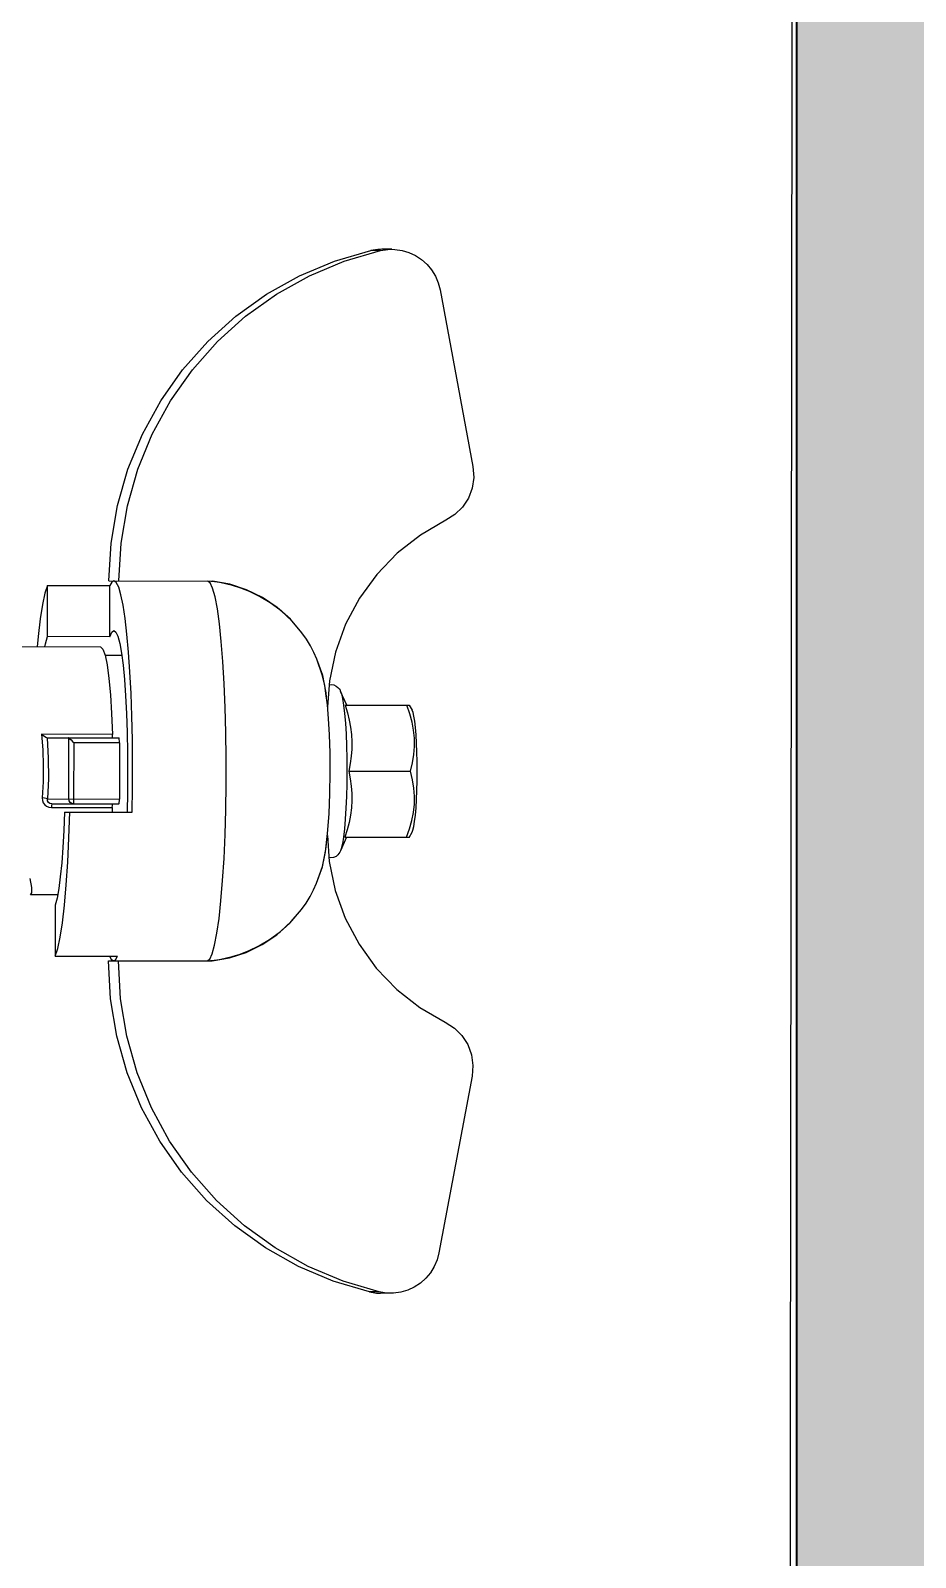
# Model space of a CAD drawing. Header units: millimetres. Extents: x 898 to 1196, y 229 to 443.
# Drawn here: x 1107.4607 to 1107.4956, y 400.0196 to 400.0798 of the extents above; entities that cross this region are included whole.
import ezdxf

# ---------------------------------------------------------------- set-up
doc = ezdxf.new("R2010")
doc.units = ezdxf.units.MM
for name, color, linetype, lineweight in [('alim', 5, 'Continuous', 5), ('CHAUFFAGE', 4, 'Continuous', 5), ('p hachure', 253, 'Continuous', 15), ('p mur', 7, 'Continuous', 40)]:
    doc.layers.add(name, color=color, linetype=linetype, lineweight=lineweight)

# ---------------------------------------------------------------- blocks, each defined once
blk = doc.blocks.new('c ef ecs')
at = {"layer": 'alim', "color": 1, "lineweight": -3}
for p, q in [((-303.567821, 72.757854), (-303.567821, 72.761339)), ((-303.569501, 72.760156), (-303.568927, 72.760245)), ((-303.568927, 72.760245), (-303.568233, 72.760324)), ((-303.568233, 72.760324), (-303.567821, 72.76036)), ((-303.558334, 72.76056), (-303.558687, 72.760619)), ((-303.558124, 72.760555), (-303.558334, 72.76056)), ((-303.558055, 72.760607), (-303.558124, 72.760555)), ((-303.558055, 72.759541), (-303.558055, 72.760607)), ((-303.570247, 72.759959), (-303.569944, 72.76006)), ((-303.570247, 72.759959), (-303.570247, 72.757498)), ((-303.568228, 72.759959), (-303.570247, 72.759959)), ((-303.569944, 72.76006), (-303.569501, 72.760156)), ((-303.567951, 72.760031), (-303.568228, 72.759959)), ((-303.568228, 72.757498), (-303.568228, 72.759959)), ((-303.567821, 72.760054), (-303.567951, 72.760031)), ((-303.564378, 72.75739), (-303.564378, 72.760189)), ((-303.564329, 72.760128), (-303.564378, 72.760189)), ((-303.564378, 72.760189), (-303.563761, 72.760136)), ((-303.564286, 72.760068), (-303.564329, 72.760128)), ((-303.564254, 72.760013), (-303.564286, 72.760068)), ((-303.56424, 72.75997), (-303.564254, 72.760013)), ((-303.56424, 72.75997), (-303.56424, 72.757371)), ((-303.56424, 72.759967), (-303.563442, 72.759917)), ((-303.563761, 72.760136), (-303.563132, 72.760113)), ((-303.563442, 72.759917), (-303.562633, 72.759911)), ((-303.563132, 72.760113), (-303.562499, 72.760118)), ((-303.562633, 72.759911), (-303.561831, 72.75995)), ((-303.562499, 72.760118), (-303.561874, 72.760153)), ((-303.561865, 72.760068), (-303.561874, 72.760153)), ((-303.561874, 72.760153), (-303.561765, 72.760145)), ((-303.56185, 72.759996), (-303.561865, 72.760068)), ((-303.561831, 72.75995), (-303.56185, 72.759996)), ((-303.561831, 72.75995), (-303.561831, 72.757109)), ((-303.561751, 72.759945), (-303.561831, 72.75995)), ((-303.561765, 72.760145), (-303.561675, 72.76011)), ((-303.56169, 72.759908), (-303.561751, 72.759945)), ((-303.56165, 72.759848), (-303.56169, 72.759908)), ((-303.561675, 72.76011), (-303.561603, 72.760055)), ((-303.561636, 72.75977), (-303.56165, 72.759848)), ((-303.561636, 72.75977), (-303.561619, 72.759778)), ((-303.561636, 72.75977), (-303.561636, 72.757375)), ((-303.561619, 72.759778), (-303.56157, 72.759784)), ((-303.561603, 72.760055), (-303.561547, 72.759981)), ((-303.56157, 72.759784), (-303.561498, 72.759788)), ((-303.561547, 72.759981), (-303.561511, 72.759889)), ((-303.561511, 72.759889), (-303.561498, 72.759788)), ((-303.561498, 72.759788), (-303.561498, 72.75739)), ((-303.557925, 72.759564), (-303.557648, 72.759636)), ((-303.557648, 72.759636), (-303.555629, 72.759636)), ((-303.555629, 72.759636), (-303.555932, 72.759535)), ((-303.555629, 72.759636), (-303.555629, 72.757174)), ((-303.56424, 72.759115), (-303.56424, 72.75912)), ((-303.564238, 72.759109), (-303.56424, 72.759115)), ((-303.564234, 72.759104), (-303.564238, 72.759109)), ((-303.564234, 72.759104), (-303.564203, 72.759065)), ((-303.561831, 72.759104), (-303.564234, 72.759104)), ((-303.564203, 72.759065), (-303.564156, 72.759014)), ((-303.564156, 72.759014), (-303.564101, 72.758958)), ((-303.561756, 72.75909), (-303.561831, 72.759104)), ((-303.561693, 72.75905), (-303.561756, 72.75909)), ((-303.56165, 72.75899), (-303.561693, 72.75905)), ((-303.56131, 72.759271), (-303.560593, 72.759299)), ((-303.56131, 72.759271), (-303.56131, 72.756608)), ((-303.560295, 72.7591), (-303.56131, 72.75907)), ((-303.560593, 72.759299), (-303.55992, 72.759336)), ((-303.559333, 72.759144), (-303.560295, 72.7591)), ((-303.55992, 72.759336), (-303.559306, 72.759382)), ((-303.558443, 72.759202), (-303.559333, 72.759144)), ((-303.559306, 72.759382), (-303.558762, 72.759436)), ((-303.558762, 72.759436), (-303.558299, 72.759497)), ((-303.557643, 72.759271), (-303.558443, 72.759202)), ((-303.558299, 72.759497), (-303.557925, 72.759564)), ((-303.556949, 72.75935), (-303.557643, 72.759271)), ((-303.556375, 72.759439), (-303.556949, 72.75935)), ((-303.555932, 72.759535), (-303.556375, 72.759439)), ((-303.564101, 72.758958), (-303.564045, 72.758901)), ((-303.564045, 72.757109), (-303.564045, 72.758901)), ((-303.561831, 72.758901), (-303.564045, 72.758901)), ((-303.561756, 72.758902), (-303.561831, 72.758901)), ((-303.561693, 72.758906), (-303.561756, 72.758902)), ((-303.561651, 72.758913), (-303.561693, 72.758906)), ((-303.561636, 72.75892), (-303.561651, 72.758913)), ((-303.561636, 72.75892), (-303.56165, 72.75899)), ((-303.567821, 72.757854), (-303.567741, 72.757766)), ((-303.573396, 72.757198), (-303.574835, 72.756787)), ((-303.57192, 72.757447), (-303.573396, 72.757198)), ((-303.570426, 72.75753), (-303.57192, 72.757447)), ((-303.570426, 72.75753), (-303.570426, 72.753448)), ((-303.570426, 72.757336), (-303.570381, 72.757417)), ((-303.570365, 72.757241), (-303.570426, 72.757336)), ((-303.570381, 72.757417), (-303.570247, 72.757498)), ((-303.570182, 72.757147), (-303.570365, 72.757241)), ((-303.568228, 72.757498), (-303.570247, 72.757498)), ((-303.568411, 72.757417), (-303.568472, 72.757336)), ((-303.568472, 72.757336), (-303.568415, 72.757257)), ((-303.568415, 72.757257), (-303.568245, 72.757179)), ((-303.568228, 72.757498), (-303.568411, 72.757417)), ((-303.567741, 72.757766), (-303.567502, 72.757681)), ((-303.567502, 72.757681), (-303.567114, 72.757602)), ((-303.567496, 72.75768), (-303.567496, 72.757025)), ((-303.567114, 72.757602), (-303.566587, 72.757531)), ((-303.566587, 72.757531), (-303.565941, 72.757471)), ((-303.565941, 72.757471), (-303.565196, 72.757423)), ((-303.565196, 72.757423), (-303.564378, 72.75739)), ((-303.564306, 72.757386), (-303.564378, 72.75739)), ((-303.564258, 72.757379), (-303.564306, 72.757386)), ((-303.56424, 72.757371), (-303.564258, 72.757379)), ((-303.56424, 72.757371), (-303.56424, 72.757128)), ((-303.561619, 72.757379), (-303.561636, 72.757371)), ((-303.561636, 72.757375), (-303.561636, 72.757128)), ((-303.56157, 72.757386), (-303.561619, 72.757379)), ((-303.561498, 72.75739), (-303.56157, 72.757386)), ((-303.561498, 72.75739), (-303.56131, 72.757397)), ((-303.555629, 72.757491), (-303.555512, 72.757431)), ((-303.555495, 72.757254), (-303.555629, 72.757174)), ((-303.555512, 72.757431), (-303.55545, 72.757336)), ((-303.55545, 72.757336), (-303.555495, 72.757254)), ((-303.553956, 72.757447), (-303.55545, 72.75753)), ((-303.55545, 72.75753), (-303.55545, 72.753448)), ((-303.55248, 72.757198), (-303.553956, 72.757447)), ((-303.551041, 72.756787), (-303.55248, 72.757198)), ((-303.574835, 72.756787), (-303.576218, 72.756218)), ((-303.573396, 72.756809), (-303.574835, 72.756398)), ((-303.57192, 72.757058), (-303.573396, 72.756809)), ((-303.570426, 72.757141), (-303.57192, 72.757058)), ((-303.569882, 72.757057), (-303.570182, 72.757147)), ((-303.569468, 72.756971), (-303.569882, 72.757057)), ((-303.568947, 72.756891), (-303.569468, 72.756971)), ((-303.568328, 72.756818), (-303.568947, 72.756891)), ((-303.567622, 72.756754), (-303.568328, 72.756818)), ((-303.568245, 72.757179), (-303.567965, 72.757105)), ((-303.567965, 72.757105), (-303.567582, 72.757036)), ((-303.566839, 72.7567), (-303.567622, 72.756754)), ((-303.567582, 72.757036), (-303.567102, 72.756973)), ((-303.567102, 72.756973), (-303.566537, 72.756917)), ((-303.565992, 72.756655), (-303.566839, 72.7567)), ((-303.566537, 72.756917), (-303.565897, 72.75687)), ((-303.565096, 72.756622), (-303.565992, 72.756655)), ((-303.565897, 72.75687), (-303.565197, 72.756833)), ((-303.565197, 72.756833), (-303.56445, 72.756806)), ((-303.564164, 72.756601), (-303.565096, 72.756622)), ((-303.56445, 72.756806), (-303.563671, 72.75679)), ((-303.564225, 72.757121), (-303.56424, 72.757128)), ((-303.564183, 72.757115), (-303.564225, 72.757121)), ((-303.56412, 72.75711), (-303.564183, 72.757115)), ((-303.563212, 72.756591), (-303.564164, 72.756601)), ((-303.564045, 72.757109), (-303.56412, 72.75711)), ((-303.564045, 72.757109), (-303.561831, 72.757109)), ((-303.563671, 72.75679), (-303.562877, 72.756785)), ((-303.562256, 72.756594), (-303.563212, 72.756591)), ((-303.562877, 72.756785), (-303.562085, 72.756791)), ((-303.56131, 72.756608), (-303.562256, 72.756594)), ((-303.562085, 72.756791), (-303.56131, 72.756809)), ((-303.561756, 72.75711), (-303.561831, 72.757109)), ((-303.561693, 72.757115), (-303.561756, 72.75711)), ((-303.561651, 72.757121), (-303.561693, 72.757115)), ((-303.561636, 72.757128), (-303.561651, 72.757121)), ((-303.553956, 72.757058), (-303.55545, 72.757141)), ((-303.55248, 72.756809), (-303.553956, 72.757058)), ((-303.551041, 72.756398), (-303.55248, 72.756809)), ((-303.549658, 72.756218), (-303.551041, 72.756787)), ((-303.576218, 72.756218), (-303.577529, 72.7555)), ((-303.574835, 72.756398), (-303.576218, 72.75583)), ((-303.549658, 72.75583), (-303.551041, 72.756398)), ((-303.548347, 72.7555), (-303.549658, 72.756218)), ((-303.577529, 72.7555), (-303.578752, 72.75464)), ((-303.576218, 72.75583), (-303.577529, 72.755111)), ((-303.548347, 72.755111), (-303.549658, 72.75583)), ((-303.547125, 72.75464), (-303.548347, 72.7555)), ((-303.577529, 72.755111), (-303.578752, 72.754251)), ((-303.547125, 72.754251), (-303.548347, 72.755111)), ((-303.578752, 72.75464), (-303.57987, 72.75365)), ((-303.578752, 72.754251), (-303.57987, 72.753261)), ((-303.546007, 72.75365), (-303.547125, 72.75464)), ((-303.546007, 72.753261), (-303.547125, 72.754251)), ((-303.57987, 72.75365), (-303.58087, 72.752542)), ((-303.570356, 72.753541), (-303.570426, 72.753643)), ((-303.55545, 72.753643), (-303.55552, 72.753541)), ((-303.545006, 72.752542), (-303.546007, 72.75365)), ((-303.57987, 72.753261), (-303.58087, 72.752153)), ((-303.570302, 72.752763), (-303.570426, 72.753448)), ((-303.570397, 72.753368), (-303.570415, 72.753513)), ((-303.570367, 72.753176), (-303.570397, 72.753368)), ((-303.57032, 72.752937), (-303.570367, 72.753176)), ((-303.570148, 72.753442), (-303.570356, 72.753541)), ((-303.569806, 72.753346), (-303.570148, 72.753442)), ((-303.569336, 72.753256), (-303.569806, 72.753346)), ((-303.568746, 72.753172), (-303.569336, 72.753256)), ((-303.568049, 72.753098), (-303.568746, 72.753172)), ((-303.567256, 72.753034), (-303.568049, 72.753098)), ((-303.566383, 72.752981), (-303.567256, 72.753034)), ((-303.565446, 72.752941), (-303.566383, 72.752981)), ((-303.559493, 72.752981), (-303.560431, 72.752941)), ((-303.55862, 72.753034), (-303.559493, 72.752981)), ((-303.557827, 72.753098), (-303.55862, 72.753034)), ((-303.55713, 72.753172), (-303.557827, 72.753098)), ((-303.55654, 72.753256), (-303.55713, 72.753172)), ((-303.55607, 72.753346), (-303.55654, 72.753256)), ((-303.555728, 72.753442), (-303.55607, 72.753346)), ((-303.55552, 72.753541), (-303.555728, 72.753442)), ((-303.55545, 72.753448), (-303.555575, 72.752763)), ((-303.55551, 72.753171), (-303.555557, 72.752931)), ((-303.55548, 72.753364), (-303.55551, 72.753171)), ((-303.555462, 72.753508), (-303.55548, 72.753364)), ((-303.545006, 72.752153), (-303.546007, 72.753261)), ((-303.58087, 72.752542), (-303.581739, 72.75133)), ((-303.57025, 72.752656), (-303.57032, 72.752937)), ((-303.570085, 72.752101), (-303.570302, 72.752763)), ((-303.570151, 72.752337), (-303.57025, 72.752656)), ((-303.564462, 72.752913), (-303.565446, 72.752941)), ((-303.563449, 72.752899), (-303.564462, 72.752913)), ((-303.562427, 72.752899), (-303.563449, 72.752899)), ((-303.561415, 72.752913), (-303.562427, 72.752899)), ((-303.560431, 72.752941), (-303.561415, 72.752913)), ((-303.555575, 72.752763), (-303.555791, 72.752101)), ((-303.555628, 72.752649), (-303.555726, 72.752335)), ((-303.555557, 72.752931), (-303.555628, 72.752649)), ((-303.544137, 72.75133), (-303.545006, 72.752542)), ((-303.58087, 72.752153), (-303.581739, 72.750941)), ((-303.570014, 72.751984), (-303.570151, 72.752337)), ((-303.569779, 72.751475), (-303.570085, 72.752101)), ((-303.569828, 72.751596), (-303.570014, 72.751984)), ((-303.555791, 72.752101), (-303.556097, 72.751475)), ((-303.555861, 72.751986), (-303.556046, 72.7516)), ((-303.555726, 72.752335), (-303.555861, 72.751986)), ((-303.544137, 72.750941), (-303.545006, 72.752153)), ((-303.581739, 72.75133), (-303.582467, 72.750029)), ((-303.569578, 72.751176), (-303.569828, 72.751596)), ((-303.569391, 72.750897), (-303.569779, 72.751475)), ((-303.569258, 72.750744), (-303.569578, 72.751176)), ((-303.556295, 72.751181), (-303.556613, 72.750751)), ((-303.556097, 72.751475), (-303.556485, 72.750897)), ((-303.556046, 72.7516), (-303.556295, 72.751181)), ((-303.543409, 72.750029), (-303.544137, 72.75133)), ((-303.581739, 72.750941), (-303.582467, 72.74964)), ((-303.568927, 72.750376), (-303.569391, 72.750897)), ((-303.568866, 72.750322), (-303.569258, 72.750744)), ((-303.556613, 72.750751), (-303.557005, 72.750327)), ((-303.556485, 72.750897), (-303.556949, 72.750376)), ((-303.543409, 72.74964), (-303.544137, 72.750941)), ((-303.582467, 72.750029), (-303.583045, 72.748655)), ((-303.568396, 72.749923), (-303.568927, 72.750376)), ((-303.568396, 72.749923), (-303.568866, 72.750322)), ((-303.556949, 72.750376), (-303.55748, 72.749923)), ((-303.557005, 72.750327), (-303.55748, 72.749923)), ((-303.542831, 72.748655), (-303.543409, 72.750029)), ((-303.582467, 72.74964), (-303.583045, 72.748266)), ((-303.568138, 72.749741), (-303.568396, 72.749923)), ((-303.56788, 72.749583), (-303.568138, 72.749741)), ((-303.56762, 72.749446), (-303.56788, 72.749583)), ((-303.567358, 72.749327), (-303.56762, 72.749446)), ((-303.558253, 72.749447), (-303.558518, 72.749327)), ((-303.557992, 72.749586), (-303.558253, 72.749447)), ((-303.557736, 72.749742), (-303.557992, 72.749586)), ((-303.55748, 72.749923), (-303.557736, 72.749742)), ((-303.542831, 72.748266), (-303.543409, 72.74964)), ((-303.567637, 72.748591), (-303.566498, 72.748832)), ((-303.566696, 72.749101), (-303.567358, 72.749327)), ((-303.566706, 72.749099), (-303.567358, 72.749327)), ((-303.566028, 72.74896), (-303.566706, 72.749099)), ((-303.566321, 72.749018), (-303.566696, 72.749101)), ((-303.566498, 72.748832), (-303.565474, 72.748904)), ((-303.566345, 72.748843), (-303.566356, 72.748768)), ((-303.566356, 72.748768), (-303.566339, 72.748657)), ((-303.566006, 72.748967), (-303.566321, 72.749018)), ((-303.565856, 72.748948), (-303.566028, 72.74896)), ((-303.565552, 72.748911), (-303.566006, 72.748967)), ((-303.565014, 72.748863), (-303.565552, 72.748911)), ((-303.564375, 72.748825), (-303.565014, 72.748863)), ((-303.563658, 72.748801), (-303.564375, 72.748825)), ((-303.562878, 72.748793), (-303.563658, 72.748801)), ((-303.562064, 72.748805), (-303.562878, 72.748793)), ((-303.561258, 72.748837), (-303.562064, 72.748805)), ((-303.560475, 72.748895), (-303.561258, 72.748837)), ((-303.559757, 72.748984), (-303.560475, 72.748895)), ((-303.560406, 72.748904), (-303.559378, 72.748832)), ((-303.559848, 72.74896), (-303.560077, 72.748944)), ((-303.559171, 72.749099), (-303.559848, 72.74896)), ((-303.559562, 72.749017), (-303.559757, 72.748984)), ((-303.559181, 72.749101), (-303.559562, 72.749017)), ((-303.559537, 72.748657), (-303.55952, 72.748768)), ((-303.55952, 72.748768), (-303.559531, 72.748843)), ((-303.559378, 72.748832), (-303.558239, 72.748591)), ((-303.558518, 72.749327), (-303.559181, 72.749101)), ((-303.558518, 72.749327), (-303.559171, 72.749099)), ((-303.583045, 72.748655), (-303.583465, 72.747225)), ((-303.583045, 72.748266), (-303.583465, 72.746836)), ((-303.569759, 72.74765), (-303.568731, 72.748195)), ((-303.568731, 72.748195), (-303.567637, 72.748591)), ((-303.566339, 72.748657), (-303.566296, 72.748564)), ((-303.566296, 72.748564), (-303.566242, 72.748496)), ((-303.566242, 72.748496), (-303.566185, 72.748449)), ((-303.566185, 72.748449), (-303.566129, 72.748413)), ((-303.566129, 72.748413), (-303.566084, 72.748391)), ((-303.566084, 72.748391), (-303.566084, 72.748391)), ((-303.565544, 72.748146), (-303.566084, 72.748391)), ((-303.566084, 72.748391), (-303.566002, 72.748361)), ((-303.566002, 72.748361), (-303.565808, 72.748314)), ((-303.565808, 72.748314), (-303.565544, 72.748271)), ((-303.565544, 72.748271), (-303.565216, 72.748233)), ((-303.565543, 72.748211), (-303.565543, 72.74568)), ((-303.565543, 72.748211), (-303.565245, 72.748121)), ((-303.565216, 72.748233), (-303.564831, 72.7482)), ((-303.564831, 72.7482), (-303.5644, 72.748174)), ((-303.5644, 72.748174), (-303.563933, 72.748155)), ((-303.561943, 72.748155), (-303.561476, 72.748174)), ((-303.561476, 72.748174), (-303.561045, 72.7482)), ((-303.561045, 72.7482), (-303.56066, 72.748233)), ((-303.56066, 72.748233), (-303.560332, 72.748271)), ((-303.560631, 72.748121), (-303.560334, 72.748211)), ((-303.560334, 72.748211), (-303.560334, 72.74568)), ((-303.560332, 72.748146), (-303.559792, 72.748391)), ((-303.560332, 72.748271), (-303.560068, 72.748314)), ((-303.560068, 72.748314), (-303.559875, 72.748361)), ((-303.559875, 72.748361), (-303.559792, 72.748391)), ((-303.559792, 72.748391), (-303.559748, 72.748413)), ((-303.559792, 72.748391), (-303.559792, 72.748391)), ((-303.559748, 72.748413), (-303.559692, 72.748448)), ((-303.559692, 72.748448), (-303.559635, 72.748496)), ((-303.559635, 72.748496), (-303.55958, 72.748564)), ((-303.55958, 72.748564), (-303.559537, 72.748657)), ((-303.558239, 72.748591), (-303.557145, 72.748195)), ((-303.557145, 72.748195), (-303.556118, 72.74765)), ((-303.542412, 72.747225), (-303.542831, 72.748655)), ((-303.542412, 72.746836), (-303.542831, 72.748266)), ((-303.5707, 72.746969), (-303.569759, 72.74765)), ((-303.565245, 72.748121), (-303.564955, 72.748049)), ((-303.564955, 72.748049), (-303.564669, 72.747995)), ((-303.564669, 72.747995), (-303.564383, 72.74796)), ((-303.564383, 72.74796), (-303.564097, 72.747943)), ((-303.564097, 72.747943), (-303.563812, 72.747946)), ((-303.563933, 72.748155), (-303.563442, 72.748143)), ((-303.563812, 72.747946), (-303.563526, 72.747967)), ((-303.563526, 72.747967), (-303.563236, 72.748006)), ((-303.563442, 72.748143), (-303.562938, 72.748139)), ((-303.563236, 72.748006), (-303.562938, 72.748061)), ((-303.562938, 72.748139), (-303.562434, 72.748143)), ((-303.562938, 72.748061), (-303.562938, 72.745635)), ((-303.562938, 72.748061), (-303.56264, 72.748006)), ((-303.56264, 72.748006), (-303.56235, 72.747967)), ((-303.562434, 72.748143), (-303.561943, 72.748155)), ((-303.56235, 72.747967), (-303.562064, 72.747946)), ((-303.562064, 72.747946), (-303.561779, 72.747943)), ((-303.561779, 72.747943), (-303.561493, 72.74796)), ((-303.561493, 72.74796), (-303.561207, 72.747995)), ((-303.561207, 72.747995), (-303.560922, 72.748049)), ((-303.560922, 72.748049), (-303.560631, 72.748121)), ((-303.556118, 72.74765), (-303.555176, 72.746969)), ((-303.583509, 72.746944), (-303.583465, 72.747225)), ((-303.583465, 72.746836), (-303.583465, 72.747225)), ((-303.571537, 72.746163), (-303.5707, 72.746969)), ((-303.555176, 72.746969), (-303.554339, 72.746163)), ((-303.542412, 72.746836), (-303.542412, 72.747225)), ((-303.542412, 72.747225), (-303.542367, 72.746944)), ((-303.583515, 72.746785), (-303.583509, 72.746944)), ((-303.583515, 72.746396), (-303.583515, 72.746785)), ((-303.583509, 72.746555), (-303.583515, 72.746396)), ((-303.583515, 72.746396), (-303.583511, 72.74627)), ((-303.583465, 72.746836), (-303.583509, 72.746555)), ((-303.542367, 72.746555), (-303.542412, 72.746836)), ((-303.542367, 72.746944), (-303.542361, 72.746785)), ((-303.542361, 72.746396), (-303.542367, 72.746555)), ((-303.542365, 72.74627), (-303.542361, 72.746396)), ((-303.542361, 72.746396), (-303.542361, 72.746785)), ((-303.583511, 72.74627), (-303.583472, 72.745988)), ((-303.583472, 72.745988), (-303.583391, 72.745715)), ((-303.572253, 72.74525), (-303.571537, 72.746163)), ((-303.565208, 72.745666), (-303.565543, 72.745784)), ((-303.560334, 72.745784), (-303.560668, 72.745666)), ((-303.554339, 72.746163), (-303.553623, 72.74525)), ((-303.542485, 72.745715), (-303.542405, 72.745988)), ((-303.542405, 72.745988), (-303.542365, 72.74627)), ((-303.583391, 72.745715), (-303.583271, 72.745456)), ((-303.583271, 72.745456), (-303.583115, 72.745217)), ((-303.583115, 72.745217), (-303.582925, 72.745004)), ((-303.572834, 72.744246), (-303.572253, 72.74525)), ((-303.565547, 72.745683), (-303.565343, 72.745567)), ((-303.56526, 72.745534), (-303.565343, 72.745567)), ((-303.565114, 72.745499), (-303.56526, 72.745534)), ((-303.564881, 72.745574), (-303.565208, 72.745666)), ((-303.564913, 72.745466), (-303.565114, 72.745499)), ((-303.564665, 72.745437), (-303.564913, 72.745466)), ((-303.56456, 72.745511), (-303.564881, 72.745574)), ((-303.564373, 72.745412), (-303.564665, 72.745437)), ((-303.56424, 72.745478), (-303.56456, 72.745511)), ((-303.564047, 72.745393), (-303.564373, 72.745412)), ((-303.56392, 72.745475), (-303.56424, 72.745478)), ((-303.563693, 72.745378), (-303.564047, 72.745393)), ((-303.563599, 72.745501), (-303.56392, 72.745475)), ((-303.56332, 72.745369), (-303.563693, 72.745378)), ((-303.563273, 72.745554), (-303.563599, 72.745501)), ((-303.562938, 72.745366), (-303.56332, 72.745369)), ((-303.562938, 72.745635), (-303.563273, 72.745554)), ((-303.562604, 72.745554), (-303.562938, 72.745635)), ((-303.562556, 72.745369), (-303.562938, 72.745366)), ((-303.562277, 72.745501), (-303.562604, 72.745554)), ((-303.562184, 72.745378), (-303.562556, 72.745369)), ((-303.561956, 72.745475), (-303.562277, 72.745501)), ((-303.56183, 72.745393), (-303.562184, 72.745378)), ((-303.561636, 72.745478), (-303.561956, 72.745475)), ((-303.561503, 72.745412), (-303.56183, 72.745393)), ((-303.561316, 72.745511), (-303.561636, 72.745478)), ((-303.561212, 72.745437), (-303.561503, 72.745412)), ((-303.560995, 72.745574), (-303.561316, 72.745511)), ((-303.560963, 72.745466), (-303.561212, 72.745437)), ((-303.560668, 72.745666), (-303.560995, 72.745574)), ((-303.560763, 72.745499), (-303.560963, 72.745466)), ((-303.560616, 72.745534), (-303.560763, 72.745499)), ((-303.560533, 72.745567), (-303.560616, 72.745534)), ((-303.560329, 72.745683), (-303.560533, 72.745567)), ((-303.553623, 72.74525), (-303.553042, 72.744246)), ((-303.542952, 72.745004), (-303.542761, 72.745217)), ((-303.542761, 72.745217), (-303.542605, 72.745456)), ((-303.542605, 72.745456), (-303.542485, 72.745715)), ((-303.582925, 72.745004), (-303.582706, 72.744821)), ((-303.582706, 72.744821), (-303.582462, 72.744671)), ((-303.582462, 72.744671), (-303.582199, 72.744559)), ((-303.582199, 72.744559), (-303.581922, 72.744486)), ((-303.543954, 72.744486), (-303.543677, 72.744559)), ((-303.543677, 72.744559), (-303.543415, 72.744671)), ((-303.543415, 72.744671), (-303.543171, 72.744821)), ((-303.543171, 72.744821), (-303.542952, 72.745004)), ((-303.581922, 72.744486), (-303.574951, 72.743186)), ((-303.57306, 72.743889), (-303.572834, 72.744246)), ((-303.553042, 72.744246), (-303.552816, 72.743889)), ((-303.550925, 72.743186), (-303.543954, 72.744486)), ((-303.574109, 72.743212), (-303.573713, 72.74336)), ((-303.573713, 72.74336), (-303.573357, 72.743589)), ((-303.573357, 72.743589), (-303.57306, 72.743889)), ((-303.552816, 72.743889), (-303.552519, 72.743589)), ((-303.552519, 72.743589), (-303.552164, 72.74336)), ((-303.552164, 72.74336), (-303.551767, 72.743212)), ((-303.574951, 72.743186), (-303.574529, 72.743153)), ((-303.574529, 72.743153), (-303.574109, 72.743212)), ((-303.551767, 72.743212), (-303.551348, 72.743153)), ((-303.551348, 72.743153), (-303.550925, 72.743186))]:
    blk.add_line(p, q, dxfattribs=at)
at = {"layer": 'alim', "color": 1, "linetype": 'ByBlock', "lineweight": -3}
blk.add_lwpolyline([(-303.973178, 72.881035), (-303.482025, 72.881035), (-303.482025, 72.730614), (-303.973178, 72.730614)], close=True, dxfattribs=at)

msp = doc.modelspace()

# ---------------------------------------------------------------- hatches: boundary and pattern name
at = {"layer": 'p hachure', "transparency": 33554559}
h = msp.add_hatch(color=256, dxfattribs=at)
h.dxf.hatch_style = 1
h.paths.add_polyline_path([(1107.263475, 400.749104), (1107.263475, 400.612088), (1107.490902, 400.612088), (1107.490902, 399.818327), (1107.263475, 399.818327), (1107.263475, 397.899104), (1108.063475, 397.899104), (1108.063475, 397.999104), (1107.613475, 397.999104), (1107.613475, 399.949104), (1108.313475, 399.949104), (1108.313475, 400.049104), (1107.713475, 400.049104), (1107.713475, 400.749104)])

# ---------------------------------------------------------------- linework, layer by layer
at = {"layer": 'p mur'}
msp.add_lwpolyline([(1107.263475, 400.749104), (1107.263475, 400.612088), (1107.490902, 400.612088), (1107.490902, 399.818327), (1107.263475, 399.818327), (1107.263475, 397.899104)], dxfattribs=at)

# ---------------------------------------------------------------- block references
at = {"layer": 'CHAUFFAGE', "xscale": -1, "rotation": 89.93055087290372}
msp.add_blockref('c ef ecs', (1179.85331, 96.399671), dxfattribs=at)

doc.saveas('drawing.dxf')
